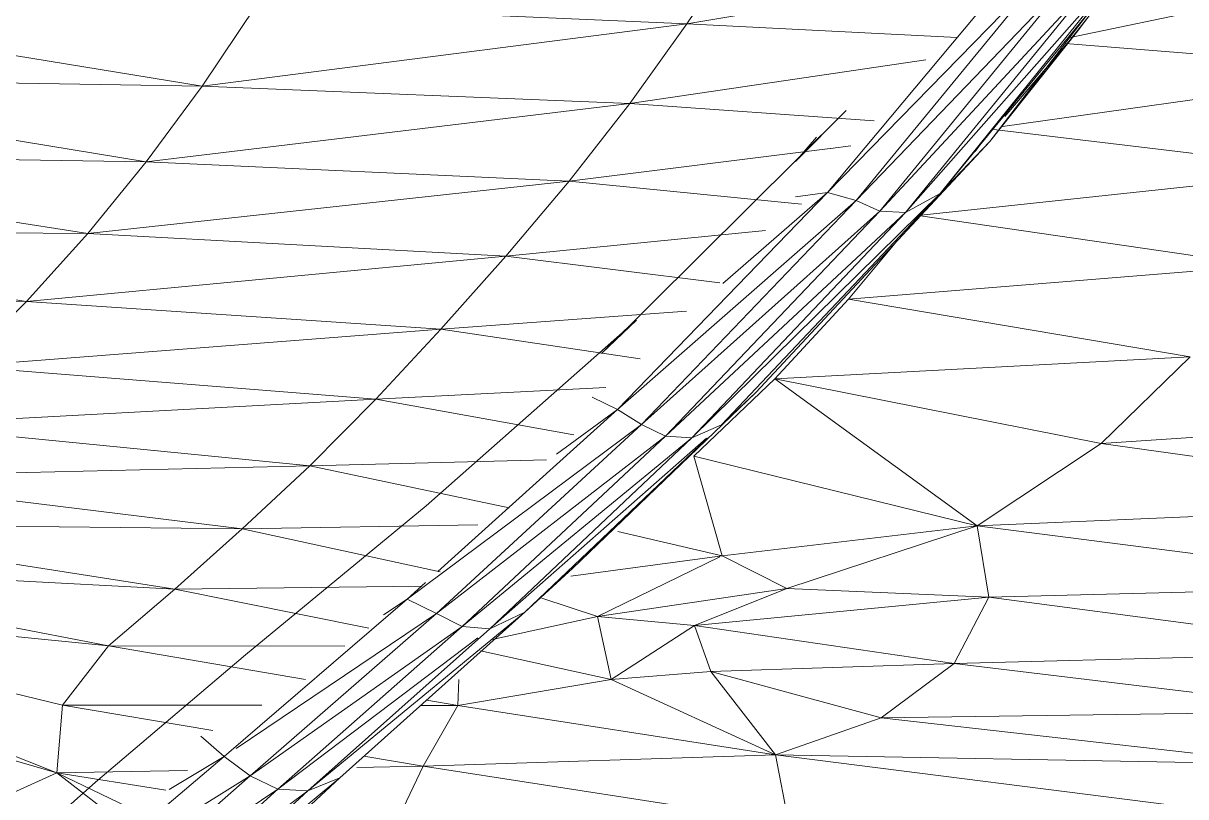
# Model space of a CAD drawing. Header units: millimetres. Extents: x -8546 to 211781, y -3000 to 31870.
# Drawn here: x -4376 to -4288.2, y 2822.7 to 2881.1 of the extents above; entities that cross this region are included whole.
import ezdxf

# ---------------------------------------------------------------- set-up
doc = ezdxf.new("R2010")
doc.units = ezdxf.units.MM
doc.layers.add('G-IMPT', color=8, linetype='Continuous', lineweight=9)
doc.layers.add('I-FURN', color=30, linetype='Continuous', lineweight=9)

# ---------------------------------------------------------------- blocks, each defined once
blk = doc.blocks.new('Artificial banana plant 1500mm - Family 4__C1-728657-Begane grond')
at = {"layer": 'G-IMPT'}
for p, q in [((109.722, 215.281), (124.132, 234.069)), ((109.722, 215.281), (124.132, 234.069)), ((124.132, 234.069), (116.272, 223.506)), ((109.722, 215.281), (122.442, 231.424)), ((109.722, 215.281), (122.442, 231.424)), ((86.862, 224.157), (90.942, 230.368)), ((86.862, 224.157), (90.942, 230.368)), ((97.462, 211.437), (112.472, 229.369)), ((97.462, 211.437), (112.472, 229.369)), ((105.962, 211.36), (120.734, 229.345)), ((105.962, 211.36), (120.734, 229.345)), ((110.651, 228.222), (86.862, 224.157)), ((110.651, 228.222), (86.862, 224.157)), ((97.462, 211.437), (114.192, 228.545)), ((97.462, 211.437), (114.192, 228.545)), ((99.622, 210.817), (114.192, 228.545)), ((99.622, 210.817), (114.192, 228.545)), ((103.362, 209.904), (120.102, 228.911)), ((103.362, 209.904), (120.102, 228.911)), ((105.962, 211.36), (120.102, 228.911)), ((105.962, 211.36), (120.102, 228.911)), ((142.972, 228.773), (115.787, 223.134)), ((142.972, 228.773), (115.787, 223.134)), ((99.622, 210.817), (116.002, 227.861)), ((99.622, 210.817), (116.002, 227.861)), ((101.412, 210.011), (116.002, 227.861)), ((101.412, 210.011), (116.002, 227.861)), ((101.412, 210.011), (117.952, 227.832)), ((101.412, 210.011), (117.952, 227.832)), ((103.362, 209.904), (117.952, 227.832)), ((103.362, 209.904), (117.952, 227.832)), ((11.072, 225.87), (50.272, 219.467)), ((11.072, 225.87), (50.272, 219.467)), ((50.272, 219.467), (54.362, 225.589)), ((50.272, 219.467), (54.362, 225.589)), ((54.362, 225.589), (86.862, 224.157)), ((54.362, 225.589), (86.862, 224.157)), ((50.272, 219.467), (86.862, 224.157)), ((50.272, 219.467), (86.862, 224.157)), ((82.562, 218.156), (86.862, 224.157)), ((82.562, 218.156), (86.862, 224.157)), ((107.258, 223.14), (86.862, 224.157)), ((107.258, 223.14), (86.862, 224.157)), ((109.722, 215.281), (116.272, 223.506)), ((109.722, 215.281), (116.272, 223.506)), ((110.857, 217.154), (116.272, 223.506)), ((110.857, 217.154), (116.272, 223.506)), ((115.431, 222.693), (140.632, 220.645)), ((115.431, 222.693), (140.632, 220.645)), ((104.893, 221.435), (82.562, 218.156)), ((104.893, 221.435), (82.562, 218.156)), ((140.632, 220.645), (110.687, 216.405)), ((140.632, 220.645), (110.687, 216.405)), ((6.952, 220.177), (46.052, 213.751)), ((6.952, 220.177), (46.052, 213.751)), ((6.952, 220.177), (50.272, 219.467)), ((6.952, 220.177), (50.272, 219.467)), ((46.052, 213.751), (50.272, 219.467)), ((46.052, 213.751), (50.272, 219.467)), ((50.272, 219.467), (82.562, 218.156)), ((50.272, 219.467), (82.562, 218.156)), ((46.052, 213.751), (82.562, 218.156)), ((46.052, 213.751), (82.562, 218.156)), ((77.982, 212.28), (82.562, 218.156)), ((77.982, 212.28), (82.562, 218.156)), ((80.422, 199.27), (98.872, 217.62)), ((80.422, 199.27), (98.872, 217.62)), ((82.562, 218.156), (100.989, 216.842)), ((82.562, 218.156), (100.989, 216.842)), ((95.062, 213.777), (98.872, 217.62)), ((95.062, 213.777), (98.872, 217.62)), ((110.021, 216.173), (135.992, 213.098)), ((110.021, 216.173), (135.992, 213.098)), ((92.062, 196.317), (109.722, 215.281)), ((92.062, 196.317), (109.722, 215.281)), ((95.062, 213.777), (96.642, 215.598)), ((95.062, 213.777), (96.642, 215.598)), ((109.722, 215.281), (105.962, 211.36)), ((109.722, 215.281), (105.962, 211.36)), ((3.012, 214.346), (41.642, 208.326)), ((3.012, 214.346), (41.642, 208.326)), ((3.012, 214.346), (46.052, 213.751)), ((3.012, 214.346), (46.052, 213.751)), ((77.982, 212.28), (97.673, 214.752)), ((77.982, 212.28), (97.673, 214.752)), ((97.692, 214.754), (99.229, 214.947)), ((97.692, 214.754), (99.229, 214.947)), ((108.622, 214.531), (108.892, 214.888)), ((41.642, 208.326), (46.052, 213.751)), ((41.642, 208.326), (46.052, 213.751)), ((46.052, 213.751), (77.982, 212.28)), ((46.052, 213.751), (77.982, 212.28)), ((135.992, 213.098), (104.529, 209.705)), ((135.992, 213.098), (104.529, 209.705)), ((41.642, 208.326), (77.982, 212.28)), ((41.642, 208.326), (77.982, 212.28)), ((73.192, 206.616), (77.982, 212.28)), ((73.192, 206.616), (77.982, 212.28)), ((77.982, 212.28), (95.496, 210.55)), ((77.982, 212.28), (95.496, 210.55)), ((81.612, 195.042), (97.462, 211.437)), ((81.612, 195.042), (97.462, 211.437)), ((81.612, 195.042), (99.622, 210.817)), ((81.612, 195.042), (99.622, 210.817)), ((83.422, 193.908), (99.622, 210.817)), ((83.422, 193.908), (99.622, 210.817)), ((87.242, 192.903), (105.962, 211.36)), ((87.242, 192.903), (105.962, 211.36)), ((89.472, 193.872), (105.962, 211.36)), ((89.472, 193.872), (105.962, 211.36)), ((89.581, 204.563), (97.462, 211.437)), ((89.581, 204.563), (97.462, 211.437)), ((97.462, 211.437), (95.058, 211.109)), ((97.462, 211.437), (95.058, 211.109)), ((99.622, 210.817), (97.462, 211.437)), ((99.622, 210.817), (97.462, 211.437)), ((101.412, 210.011), (99.622, 210.817)), ((101.412, 210.011), (99.622, 210.817)), ((105.962, 211.36), (103.362, 209.904)), ((105.962, 211.36), (103.362, 209.904)), ((83.422, 193.908), (101.412, 210.011)), ((83.422, 193.908), (101.412, 210.011)), ((85.252, 193.029), (101.412, 210.011)), ((85.252, 193.029), (101.412, 210.011)), ((85.252, 193.029), (103.362, 209.904)), ((85.252, 193.029), (103.362, 209.904)), ((87.242, 192.903), (103.362, 209.904)), ((87.242, 192.903), (103.362, 209.904)), ((103.362, 209.904), (101.412, 210.011)), ((103.362, 209.904), (101.412, 210.011)), ((130.302, 205.902), (104.482, 209.654)), ((130.302, 205.902), (104.482, 209.654)), ((-1.018, 208.672), (37.022, 203.2)), ((-1.018, 208.672), (37.022, 203.2)), ((-1.018, 208.672), (41.642, 208.326)), ((-1.018, 208.672), (41.642, 208.326)), ((37.022, 203.2), (41.642, 208.326)), ((37.022, 203.2), (41.642, 208.326)), ((41.642, 208.326), (73.192, 206.616)), ((41.642, 208.326), (73.192, 206.616)), ((73.192, 206.616), (92.795, 208.547)), ((73.192, 206.616), (92.795, 208.547)), ((99.062, 203.377), (102.577, 207.605)), ((99.062, 203.377), (102.577, 207.605)), ((37.022, 203.2), (73.192, 206.616)), ((37.022, 203.2), (73.192, 206.616)), ((68.292, 201.09), (73.192, 206.616)), ((68.292, 201.09), (73.192, 206.616)), ((73.192, 206.616), (89.338, 204.594)), ((73.192, 206.616), (89.338, 204.594)), ((130.302, 205.902), (99.062, 203.377)), ((130.302, 205.902), (99.062, 203.377)), ((-5.438, 203.565), (37.022, 203.2)), ((-5.438, 203.565), (37.022, 203.2)), ((32.152, 198.307), (37.022, 203.2)), ((32.152, 198.307), (37.022, 203.2)), ((37.022, 203.2), (68.292, 201.09)), ((37.022, 203.2), (68.292, 201.09)), ((93.502, 197.338), (99.062, 203.377)), ((93.502, 197.338), (99.062, 203.377)), ((124.842, 199.002), (99.062, 203.377)), ((124.842, 199.002), (99.062, 203.377)), ((68.292, 201.09), (86.831, 202.467)), ((68.292, 201.09), (86.831, 202.467)), ((32.152, 198.307), (68.292, 201.09)), ((32.152, 198.307), (68.292, 201.09)), ((63.372, 195.809), (68.292, 201.09)), ((63.372, 195.809), (68.292, 201.09)), ((67.172, 187.754), (83.062, 201.773)), ((67.172, 187.754), (83.062, 201.773)), ((68.292, 201.09), (83.324, 198.853)), ((68.292, 201.09), (83.324, 198.853)), ((80.422, 199.27), (83.062, 201.773)), ((80.422, 199.27), (83.062, 201.773)), ((32.152, 198.307), (63.372, 195.809)), ((32.152, 198.307), (63.372, 195.809)), ((124.842, 199.002), (93.502, 197.338)), ((124.842, 199.002), (93.502, 197.338)), ((124.842, 199.002), (118.122, 192.465)), ((124.842, 199.002), (118.122, 192.465)), ((63.372, 195.809), (80.727, 196.69)), ((63.372, 195.809), (80.727, 196.69)), ((87.372, 191.511), (93.502, 197.338)), ((87.372, 191.511), (93.502, 197.338)), ((118.122, 192.465), (93.502, 197.338)), ((118.122, 192.465), (93.502, 197.338)), ((108.762, 186.256), (93.502, 197.338)), ((108.762, 186.256), (93.502, 197.338)), ((27.082, 193.868), (63.372, 195.809)), ((27.082, 193.868), (63.372, 195.809)), ((58.392, 190.782), (63.372, 195.809)), ((58.392, 190.782), (63.372, 195.809)), ((63.372, 195.809), (78.326, 193.131)), ((63.372, 195.809), (78.326, 193.131)), ((78.252, 183.042), (92.062, 196.317)), ((78.252, 183.042), (92.062, 196.317)), ((81.612, 195.042), (79.712, 195.954)), ((81.612, 195.042), (79.712, 195.954)), ((92.062, 196.317), (89.472, 193.872)), ((92.062, 196.317), (89.472, 193.872)), ((68.063, 182.8), (81.612, 195.042)), ((68.063, 182.8), (81.612, 195.042)), ((77.012, 191.671), (81.612, 195.042)), ((77.012, 191.671), (81.612, 195.042)), ((83.422, 193.908), (81.612, 195.042)), ((83.422, 193.908), (81.612, 195.042)), ((155.902, 194.947), (118.122, 192.465)), ((155.902, 194.947), (118.122, 192.465)), ((27.082, 193.868), (58.392, 190.782)), ((27.082, 193.868), (58.392, 190.782)), ((65.742, 180.703), (83.422, 193.908)), ((65.742, 180.703), (83.422, 193.908)), ((67.962, 179.614), (83.422, 193.908)), ((67.962, 179.614), (83.422, 193.908)), ((85.252, 193.029), (83.422, 193.908)), ((85.252, 193.029), (83.422, 193.908)), ((89.472, 193.872), (87.242, 192.903)), ((89.472, 193.872), (87.242, 192.903)), ((67.962, 179.614), (85.252, 193.029)), ((67.962, 179.614), (85.252, 193.029)), ((69.892, 178.637), (85.252, 193.029)), ((69.892, 178.637), (85.252, 193.029)), ((69.892, 178.637), (87.242, 192.903)), ((69.892, 178.637), (87.242, 192.903)), ((71.982, 178.459), (87.242, 192.903)), ((71.982, 178.459), (87.242, 192.903)), ((71.982, 178.459), (88.338, 192.874)), ((71.982, 178.459), (88.338, 192.874)), ((74.632, 179.711), (88.425, 192.874)), ((74.632, 179.711), (88.425, 192.874)), ((87.242, 192.903), (85.252, 193.029)), ((87.242, 192.903), (85.252, 193.029)), ((118.122, 192.465), (108.762, 186.256)), ((118.122, 192.465), (108.762, 186.256)), ((150.152, 187.982), (118.122, 192.465)), ((150.152, 187.982), (118.122, 192.465)), ((108.762, 186.256), (87.372, 191.511)), ((108.762, 186.256), (87.372, 191.511)), ((87.372, 191.511), (89.532, 183.991)), ((87.372, 191.511), (89.532, 183.991)), ((21.772, 189.896), (58.392, 190.782)), ((21.772, 189.896), (58.392, 190.782)), ((53.302, 186.008), (58.392, 190.782)), ((53.302, 186.008), (58.392, 190.782)), ((58.392, 190.782), (76.251, 191.231)), ((58.392, 190.782), (76.251, 191.231)), ((58.392, 190.782), (73.438, 187.598)), ((58.392, 190.782), (73.438, 187.598)), ((21.772, 189.896), (53.302, 186.008)), ((21.772, 189.896), (53.302, 186.008)), ((150.152, 187.982), (108.762, 186.256)), ((150.152, 187.982), (108.762, 186.256)), ((53.532, 176.508), (67.172, 187.754)), ((53.532, 176.508), (67.172, 187.754)), ((16.332, 186.41), (48.202, 181.473)), ((16.332, 186.41), (48.202, 181.473)), ((16.332, 186.41), (53.302, 186.008)), ((16.332, 186.41), (53.302, 186.008)), ((53.302, 186.008), (71.084, 186.321)), ((53.302, 186.008), (71.084, 186.321)), ((108.762, 186.256), (89.532, 183.991)), ((108.762, 186.256), (89.532, 183.991)), ((108.762, 186.256), (94.412, 181.52)), ((108.762, 186.256), (94.412, 181.52)), ((143.732, 181.721), (108.762, 186.256)), ((143.732, 181.721), (108.762, 186.256)), ((108.762, 186.256), (109.652, 180.852)), ((108.762, 186.256), (109.652, 180.852)), ((48.202, 181.473), (53.302, 186.008)), ((48.202, 181.473), (53.302, 186.008)), ((53.302, 186.008), (68.236, 182.763)), ((53.302, 186.008), (68.236, 182.763)), ((81.635, 185.811), (89.532, 183.991)), ((81.635, 185.811), (89.532, 183.991)), ((10.912, 183.429), (43.202, 177.172)), ((10.912, 183.429), (43.202, 177.172)), ((10.912, 183.429), (48.202, 181.473)), ((10.912, 183.429), (48.202, 181.473)), ((78.092, 182.448), (89.532, 183.991)), ((78.092, 182.448), (89.532, 183.991)), ((89.338, 183.896), (80.102, 179.399)), ((89.338, 183.896), (80.102, 179.399)), ((89.532, 183.991), (94.412, 181.52)), ((89.532, 183.991), (94.412, 181.52)), ((78.252, 183.042), (74.632, 179.711)), ((78.252, 183.042), (74.632, 179.711)), ((48.202, 181.473), (66.789, 181.68)), ((48.202, 181.473), (66.789, 181.68)), ((65.742, 180.703), (67.125, 181.953)), ((65.742, 180.703), (67.125, 181.953)), ((143.732, 181.721), (109.652, 180.852)), ((143.732, 181.721), (109.652, 180.852)), ((39.302, 167.588), (5.812, 180.905)), ((39.302, 167.588), (5.812, 180.905)), ((5.812, 180.905), (39.742, 172.704)), ((5.812, 180.905), (39.742, 172.704)), ((5.812, 180.905), (43.202, 177.172)), ((5.812, 180.905), (43.202, 177.172)), ((43.202, 177.172), (48.202, 181.473)), ((43.202, 177.172), (48.202, 181.473)), ((48.202, 181.473), (62.846, 178.525)), ((48.202, 181.473), (62.846, 178.525)), ((75.899, 180.771), (80.102, 179.399)), ((75.899, 180.771), (80.102, 179.399)), ((94.412, 181.52), (80.102, 179.399)), ((94.412, 181.52), (80.102, 179.399)), ((94.412, 181.52), (87.442, 178.725)), ((94.412, 181.52), (87.442, 178.725)), ((109.652, 180.852), (87.442, 178.725)), ((109.652, 180.852), (87.442, 178.725)), ((109.652, 180.852), (94.412, 181.52)), ((109.652, 180.852), (94.412, 181.52)), ((109.652, 180.852), (107.022, 175.851)), ((109.652, 180.852), (107.022, 175.851)), ((140.702, 176.735), (109.652, 180.852)), ((140.702, 176.735), (109.652, 180.852)), ((51.942, 168.826), (65.742, 180.703)), ((51.942, 168.826), (65.742, 180.703)), ((63.966, 179.524), (65.742, 180.703)), ((63.966, 179.524), (65.742, 180.703)), ((67.962, 179.614), (65.742, 180.703)), ((67.962, 179.614), (65.742, 180.703)), ((52.83, 169.425), (67.962, 179.614)), ((52.83, 169.425), (67.962, 179.614)), ((53.882, 167.357), (67.962, 179.614)), ((53.882, 167.357), (67.962, 179.614)), ((58.252, 166.224), (74.632, 179.711)), ((58.252, 166.224), (74.632, 179.711)), ((60.662, 167.205), (74.632, 179.711)), ((60.662, 167.205), (74.632, 179.711)), ((69.892, 178.637), (67.962, 179.614)), ((69.892, 178.637), (67.962, 179.614)), ((74.632, 179.711), (71.982, 178.459)), ((74.632, 179.711), (71.982, 178.459)), ((72.153, 177.67), (80.102, 179.399)), ((72.153, 177.67), (80.102, 179.399)), ((81.142, 174.643), (80.102, 179.399)), ((81.142, 174.643), (80.102, 179.399)), ((87.442, 178.725), (80.102, 179.399)), ((87.442, 178.725), (80.102, 179.399)), ((39.302, 167.588), (1.752, 178.373)), ((39.302, 167.588), (1.752, 178.373)), ((53.882, 167.357), (69.892, 178.637)), ((53.882, 167.357), (69.892, 178.637)), ((55.982, 166.35), (69.892, 178.637)), ((55.982, 166.35), (69.892, 178.637)), ((58.252, 166.224), (71.982, 178.459)), ((58.252, 166.224), (71.982, 178.459)), ((71.982, 178.459), (69.892, 178.637)), ((71.982, 178.459), (69.892, 178.637)), ((81.142, 174.643), (87.442, 178.725)), ((81.142, 174.643), (87.442, 178.725)), ((107.022, 175.851), (87.442, 178.725)), ((107.022, 175.851), (87.442, 178.725)), ((88.672, 175.229), (87.442, 178.725)), ((88.672, 175.229), (87.442, 178.725)), ((55.982, 166.35), (71.084, 177.78)), ((55.982, 166.35), (71.084, 177.78)), ((39.742, 172.704), (43.202, 177.172)), ((39.742, 172.704), (43.202, 177.172)), ((42.232, 166.88), (53.532, 176.508)), ((42.232, 166.88), (53.532, 176.508)), ((58.069, 174.638), (43.202, 177.172)), ((58.069, 174.638), (43.202, 177.172)), ((43.202, 177.172), (61.051, 177.151)), ((43.202, 177.172), (61.051, 177.151)), ((81.142, 174.643), (71.286, 176.799)), ((81.142, 174.643), (71.286, 176.799)), ((140.702, 176.735), (107.022, 175.851)), ((140.702, 176.735), (107.022, 175.851)), ((107.022, 175.851), (88.672, 175.229)), ((107.022, 175.851), (88.672, 175.229)), ((107.022, 175.851), (101.532, 171.752)), ((107.022, 175.851), (101.532, 171.752)), ((136.812, 172.251), (107.022, 175.851)), ((136.812, 172.251), (107.022, 175.851)), ((69.572, 172.677), (81.142, 174.643)), ((69.572, 172.677), (81.142, 174.643)), ((69.572, 172.677), (69.638, 174.638)), ((69.572, 172.677), (69.638, 174.638)), ((88.672, 175.229), (81.142, 174.643)), ((88.672, 175.229), (81.142, 174.643)), ((93.542, 168.95), (81.142, 174.643)), ((93.542, 168.95), (81.142, 174.643)), ((93.542, 168.95), (88.672, 175.229)), ((93.542, 168.95), (88.672, 175.229)), ((101.532, 171.752), (88.672, 175.229)), ((101.532, 171.752), (88.672, 175.229)), ((69.572, 172.677), (67.222, 173.078)), ((69.572, 172.677), (67.222, 173.078)), ((39.302, 167.588), (39.742, 172.704)), ((39.302, 167.588), (39.742, 172.704)), ((51.071, 170.778), (39.742, 172.704)), ((51.071, 170.778), (39.742, 172.704)), ((54.775, 172.691), (39.742, 172.704)), ((54.775, 172.691), (39.742, 172.704)), ((69.572, 172.677), (66.777, 172.68)), ((69.572, 172.677), (66.777, 172.68)), ((66.942, 168.078), (69.572, 172.677)), ((66.942, 168.078), (69.572, 172.677)), ((93.542, 168.95), (69.572, 172.677)), ((93.542, 168.95), (69.572, 172.677)), ((136.812, 172.251), (101.532, 171.752)), ((136.812, 172.251), (101.532, 171.752)), ((93.542, 168.95), (101.532, 171.752)), ((93.542, 168.95), (101.532, 171.752)), ((132.712, 168.218), (101.532, 171.752)), ((132.712, 168.218), (101.532, 171.752)), ((51.942, 168.826), (50.162, 170.355)), ((51.942, 168.826), (50.162, 170.355)), ((46.439, 164.15), (51.942, 168.826)), ((46.439, 164.15), (51.942, 168.826)), ((47.791, 166.321), (51.942, 168.826)), ((47.791, 166.321), (51.942, 168.826)), ((53.882, 167.357), (51.942, 168.826)), ((53.882, 167.357), (51.942, 168.826)), ((66.942, 168.078), (62.484, 168.837)), ((66.942, 168.078), (62.484, 168.837)), ((66.942, 168.078), (93.542, 168.95)), ((66.942, 168.078), (93.542, 168.95)), ((94.542, 163.821), (93.542, 168.95)), ((94.542, 163.821), (93.542, 168.95)), ((132.712, 168.218), (93.542, 168.95)), ((132.712, 168.218), (93.542, 168.95)), ((128.952, 164.449), (93.542, 168.95)), ((128.952, 164.449), (93.542, 168.95)), ((49.154, 167.763), (39.302, 167.588)), ((49.154, 167.763), (39.302, 167.588)), ((66.942, 168.078), (61.957, 167.99)), ((66.942, 168.078), (61.957, 167.99)), ((64.782, 163.527), (66.942, 168.078)), ((64.782, 163.527), (66.942, 168.078)), ((94.542, 163.821), (66.942, 168.078)), ((94.542, 163.821), (66.942, 168.078)), ((39.302, 167.588), (34.362, 165.334)), ((39.302, 167.588), (34.362, 165.334)), ((39.012, 164.009), (42.232, 166.88)), ((39.012, 164.009), (42.232, 166.88)), ((47.531, 166.277), (39.302, 167.588)), ((47.531, 166.277), (39.302, 167.588)), ((46.683, 164.032), (39.302, 167.588)), ((46.683, 164.032), (39.302, 167.588)), ((39.302, 167.588), (45.201, 163.028)), ((39.302, 167.588), (45.201, 163.028)), ((40.232, 158.874), (53.882, 167.357)), ((40.232, 158.874), (53.882, 167.357)), ((42.352, 157.231), (53.882, 167.357)), ((42.352, 157.231), (53.882, 167.357)), ((47.618, 156.402), (60.662, 167.205)), ((47.618, 156.402), (60.662, 167.205)), ((49.732, 157.11), (60.662, 167.205)), ((49.732, 157.11), (60.662, 167.205)), ((55.982, 166.35), (53.882, 167.357)), ((55.982, 166.35), (53.882, 167.357)), ((60.662, 167.205), (58.252, 166.224)), ((60.662, 167.205), (58.252, 166.224)), ((42.352, 157.231), (55.982, 166.35)), ((42.352, 157.231), (55.982, 166.35)), ((44.552, 156.055), (55.982, 166.35)), ((44.552, 156.055), (55.982, 166.35)), ((44.552, 156.055), (58.252, 166.224)), ((44.552, 156.055), (58.252, 166.224)), ((47.554, 156.402), (58.252, 166.224)), ((47.554, 156.402), (58.252, 166.224)), ((58.252, 166.224), (55.982, 166.35)), ((58.252, 166.224), (55.982, 166.35))]:
    blk.add_line(p, q, dxfattribs=at)
blk = doc.blocks.new('Artificial banana plant 1500mm - Family 4__C2-728658-Begane grond')
blk.add_blockref('Artificial banana plant 1500mm - Family 4__C1-728657-Begane grond', (0, 0))
blk = doc.blocks.new('Artificial banana plant 1500mm - Family 4-728656-Begane grond')
blk.add_blockref('Artificial banana plant 1500mm - Family 4__C2-728658-Begane grond', (0, 0))
blk = doc.blocks.new('Artificial banana plant 1500mm - Ny märkning-728662-Begane grond')
blk.add_blockref('Artificial banana plant 1500mm - Family 4-728656-Begane grond', (0, 0))

msp = doc.modelspace()

# ---------------------------------------------------------------- block references
at = {"layer": 'I-FURN'}
msp.add_blockref('Artificial banana plant 1500mm - Ny märkning-728662-Begane grond', (-4412.758, 2656.875), dxfattribs=at)

doc.saveas('drawing.dxf')
